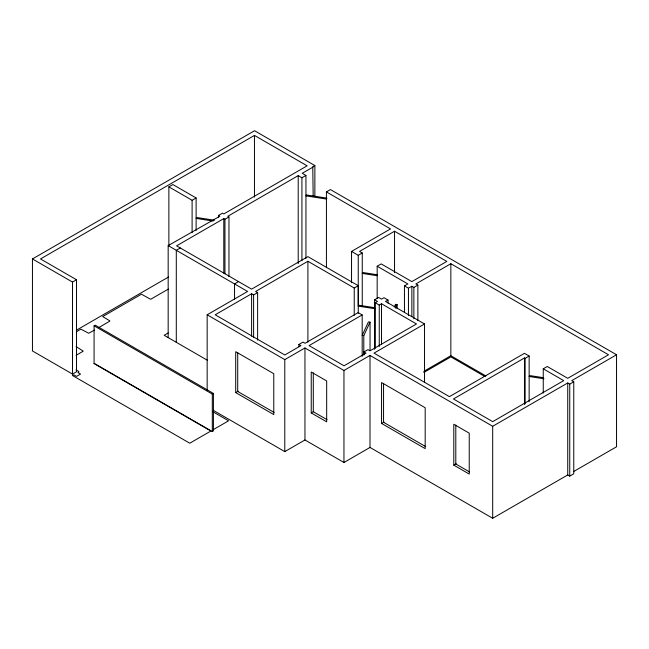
<?xml version="1.0" encoding="UTF-8"?>
<svg xmlns="http://www.w3.org/2000/svg" width="649" height="649" viewBox="0 0 649 649"><rect width="100%" height="100%" fill="white"/><g stroke="black" fill="none" stroke-linecap="round" stroke-linejoin="round"><path stroke-width="0.97" d="M168.164 337.61L168.172 245.606L219.784 216.263L218.453 215.492L218.453 217.52M363.797 335.622L370.044 322.155L368.437 321.904L362.183 335.371L363.797 335.622L363.797 354.776M394.235 307.026L395.484 304.34L397.099 304.592L397.099 308.624M395.436 308.17L397.099 304.592M218.453 215.492L222.469 213.172L223.8 213.943L307.139 165.828L254.457 135.414L40.481 258.951L76.525 279.76L76.525 371.763L72.518 374.084L32.45 350.955L32.45 258.951L254.546 130.725L314.862 165.552L314.862 195.876M168.87 245.509L168.87 186.863L172.885 184.551L196.12 197.961L196.12 230.5M168.87 186.863L192.104 200.281L196.12 197.961M32.45 258.951L72.518 282.08L76.525 279.76M314.862 165.552L312.769 166.761L313.159 196.306M228.959 276.579L228.959 216.928L224.943 219.24L223.8 218.583L176.593 245.833L251.601 289.138L307.902 256.631L358.256 285.706L358.256 313.199M305.947 258.375L305.947 175.441L301.931 177.761L298.216 175.619L227.815 216.263L228.959 216.928M313.159 166.988L302.231 173.299L305.947 175.441M180.308 247.975L176.293 250.295L176.293 342.299M76.436 330.195L168.513 277.034M76.525 331.688L80.898 329.157L88.71 333.253L94.551 330.041M94.081 325.822L95.208 325.173L213.416 393.424L213.416 430.904L212.288 431.553L94.081 363.302L94.081 325.822L212.288 394.073L213.416 393.424M326.423 267.729L326.423 191.901L330.438 189.581L616.55 354.768L616.55 446.772L573.481 471.636M98.932 327.51L109.738 321.158A1.095 0.633 0 0 0 109.738 320.784L102.672 316.59L141.49 294.184L150.17 299.084A1.184 0.681 0 0 0 150.503 299.116L150.933 299.059A1.184 0.681 0 0 0 151.225 298.962L168.318 289.097M76.095 355.319L83.007 351.32A1.128 0.649 0 0 0 83.177 351.077L76.095 346.582M238.556 281.609L234.54 283.929L234.54 299.092M168.172 332.969L164.156 335.29L207.591 360.365M207.161 390.617L207.161 314.789L247.585 291.458L168.172 245.606M257.621 340.133L257.621 292.61L253.605 294.93L251.601 293.77L215.192 314.789L284.789 354.979L300.941 345.649L298.889 344.465L298.889 346.485M358.256 285.706L354.24 288.018L307.902 261.263L255.617 291.458L257.621 292.61M351.539 282.769L351.539 251.423L390.528 228.91L326.423 191.901M377.174 298.581L377.174 266.228L381.19 263.908L411.855 281.617L446.837 261.417L394.543 231.231L359.57 251.423L362.256 252.972L362.256 305.671M351.539 251.423L358.24 255.292L362.256 252.972M374.619 349.324L374.619 299.789L378.635 297.469L381.515 299.132L383.981 297.704L387.997 300.025L387.997 303.059M298.889 344.465L302.994 342.096L305.046 343.28L358.167 312.607L362.183 314.927L362.183 356.382M375.244 348.245L375.244 302.75L377.499 301.452L374.619 299.789M404.441 312.185L404.441 285.901L407.84 283.929L377.174 266.228M207.161 314.789L284.789 359.611L304.957 347.969L343.954 370.482L370.011 355.441L492.696 426.271L567.737 382.951L569.749 384.111L573.765 381.79L573.765 473.794L569.749 476.115L567.737 474.954L492.696 518.275L370.011 447.445L343.954 462.486L304.957 439.973L284.789 451.615L213.27 410.322M362.183 314.927L309.062 345.601L344.043 365.793L365.995 353.121L363.984 351.961L363.984 354.995M375.244 302.75L379.259 305.071L381.515 303.764L416.496 323.965L370.011 350.801L367.999 349.641L363.984 351.961M387.997 300.025L385.53 301.452L424.527 323.965L424.527 382.602M404.441 285.901L408.448 288.213L411.855 286.25L413.867 287.41L417.875 285.089L417.875 320.476M543.245 393.067L543.245 368.802L547.261 366.49L567.737 378.31L608.519 354.768L450.852 263.737L415.871 283.929L417.875 285.089M235.701 392.604L273.781 414.589L273.781 373.702L235.701 351.709L235.701 392.604L238.11 391.209M213.343 429.606L228.578 420.812L212.929 411.774M424.527 323.965L374.019 353.121L449.424 396.653L524.465 353.324L529.146 356.033L529.146 401.674M311.236 412.926L326.674 421.842L326.674 380.947L311.236 372.039L311.236 412.926L313.702 411.507M423.74 371.39L450.852 355.741L485.89 375.974M423.829 372.477L450.852 356.877L484.965 376.574M381.547 423.432L425.184 448.629L425.184 407.742L381.547 382.545L381.547 423.432L383.957 422.045M529.146 356.033L525.13 358.345L524.465 357.964L453.44 398.973L492.696 421.639L563.721 380.63L543.245 368.802M616.55 354.768L571.753 380.63L573.765 381.79M453.797 465.146L469.235 474.062L469.235 433.167L453.797 424.259L453.797 465.146L456.206 463.759M327.039 198.156L306.377 194.951L305.947 195.884L326.609 199.081M214.551 220.262L196.558 217.48L196.12 218.413L213.115 221.041M377.604 274.803L362.686 272.491L362.256 273.424L377.174 275.728M374.595 307.675L358.694 305.217L358.256 306.15L375.163 308.762M543.44 377.686L529.584 375.544L529.146 376.477L543.992 378.773M425.444 446.463L383.551 422.28L383.551 383.381M469.527 471.912L455.801 463.986L455.801 425.095M327.015 419.668L313.289 411.742L313.289 372.851M274.056 412.431L237.712 391.444L237.712 352.545M93.837 363.448L210.884 431.017L189.759 443.218L72.396 375.455L73.945 374.903L76.533 376.404L80.541 374.084L77.953 372.591L78.772 372.007A1.095 0.633 0 0 0 78.578 371.423M75.982 369.898L78.57 371.398M569.749 384.111L569.749 476.115M567.737 382.951L567.737 474.954M525.13 358.345L525.13 403.848M524.465 357.964L524.465 404.473M492.696 426.271L492.696 518.275M450.852 263.737L450.852 355.741M413.867 287.41L413.867 318.748M411.855 286.25L411.855 316.582M408.448 288.213L408.448 315.511M395.484 304.34L395.484 306.352M394.543 231.231L394.543 272.685M381.515 303.764L381.515 344.205M379.259 305.071L379.259 346.525M370.044 322.155L370.044 350.379M370.011 355.441L370.011 447.445M358.24 255.292L358.24 305.841M354.24 288.018L354.24 315.317M343.954 370.482L343.954 462.486M307.902 261.263L307.902 342.145M304.957 347.969L304.957 439.973M301.931 177.761L301.931 260.663M298.216 175.619L298.216 263.575M284.789 359.611L284.789 451.615M254.457 135.414L254.457 197.085M253.605 294.93L253.605 337.391M251.601 293.77L251.601 336.239M224.943 219.24L224.943 273.837M223.8 218.583L223.8 273.172M212.288 394.073L212.288 431.553M192.104 200.281L192.104 232.634M72.518 282.08L72.518 374.084"/></g></svg>
